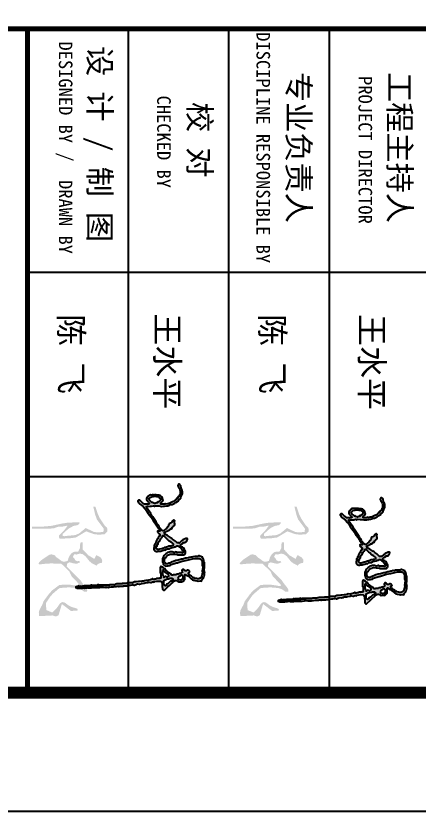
# Model space of a CAD drawing. Extents: x -496980 to 486425, y -292187 to -29437.
# Drawn here: x 203816 to 212311, y -292187 to -275391 of the extents above; entities that cross this region are included whole.
import ezdxf

# ---------------------------------------------------------------- set-up
doc = ezdxf.new("R2010")
doc.units = 0
doc.header["$LTSCALE"] = 1000
doc.header["$MEASUREMENT"] = 0
doc.layers.add('PUB_TEXT', color=7, linetype='Continuous')
doc.layers.add('PUB_TITLE', color=4, linetype='Continuous')
doc.styles.add('TQ', font='')
doc.styles.get('TQ').set_extended_font_data('SimSun')

# ---------------------------------------------------------------- blocks, each defined once
blk = doc.blocks.new('A$C21010AD8')
h = blk.add_hatch(color=247)
h.paths.add_polyline_path([(249, 1768), (240, 1777), (231, 1779), (219, 1777), (198, 1790), (187, 1796), (164, 1805), (142, 1805), (131, 1804), (109, 1802), (79, 1787), (63, 1782), (30, 1777), (16, 1768), (10, 1761), (2, 1747), (0, 1742), (3, 1736), (8, 1735), (19, 1727), (29, 1725), (42, 1729), (45, 1734), (48, 1737), (54, 1738), (77, 1754), (91, 1760), (118, 1765), (141, 1765), (153, 1765), (176, 1765), (177, 1760), (184, 1756), (188, 1759), (203, 1746), (211, 1740), (225, 1726), (228, 1723), (233, 1725), (234, 1729), (240, 1724), (242, 1718), (240, 1710), (246, 1703), (253, 1701), (261, 1704), (265, 1695), (268, 1691), (274, 1683), (293, 1653), (301, 1637), (316, 1604), (328, 1572), (332, 1555), (338, 1521), (332, 1516), (334, 1507), (341, 1503), (341, 1476), (341, 1463), (341, 1436), (332, 1436), (328, 1436), (319, 1436), (306, 1452), (297, 1459), (280, 1470), (271, 1476), (259, 1475), (243, 1469), (232, 1466), (220, 1460), (213, 1452), (209, 1445), (201, 1435), (196, 1431), (193, 1420), (189, 1404), (187, 1377), (187, 1368), (183, 1356), (181, 1336), (185, 1323), (183, 1307), (184, 1293), (185, 1287), (185, 1281), (185, 1278), (183, 1263), (185, 1254), (191, 1241), (199, 1237), (202, 1231), (200, 1223), (213, 1221), (221, 1216), (228, 1204), (243, 1198), (251, 1197), (267, 1198), (280, 1204), (300, 1222), (309, 1231), (328, 1250), (328, 1244), (328, 1241), (328, 1235), (333, 1235), (336, 1235), (341, 1235), (341, 1206), (341, 1191), (341, 1162), (315, 1129), (302, 1113), (274, 1083), (271, 1072), (274, 1064), (283, 1058), (285, 1052), (293, 1051), (298, 1055), (315, 1060), (323, 1066), (334, 1080), (364, 1120), (381, 1139), (417, 1174), (432, 1179), (439, 1184), (450, 1195), (497, 1224), (519, 1241), (560, 1278), (568, 1276), (575, 1279), (578, 1287), (616, 1309), (635, 1321), (670, 1348), (708, 1370), (727, 1383), (761, 1412), (769, 1410), (776, 1414), (779, 1421), (785, 1425), (791, 1426), (798, 1424), (795, 1409), (794, 1402), (795, 1387), (797, 1382), (805, 1380), (810, 1384), (826, 1396), (833, 1403), (846, 1418), (846, 1424), (865, 1424), (865, 1427), (868, 1428), (871, 1427), (874, 1423), (878, 1422), (883, 1424), (885, 1409), (891, 1401), (904, 1393), (917, 1394), (926, 1389), (932, 1378), (954, 1365), (967, 1360), (993, 1354), (991, 1351), (992, 1346), (996, 1345), (997, 1348), (1002, 1350), (1005, 1348), (1016, 1345), (1022, 1341), (1029, 1332), (1035, 1332), (1054, 1332), (1062, 1326), (1068, 1324), (1078, 1323), (1093, 1318), (1104, 1318), (1118, 1326), (1130, 1338), (1136, 1346), (1142, 1363), (1142, 1373), (1140, 1378), (1136, 1387), (1134, 1419), (1131, 1436), (1121, 1467), (1115, 1483), (1114, 1492), (1115, 1509), (1098, 1532), (1093, 1548), (1093, 1576), (1096, 1579), (1094, 1584), (1090, 1585), (1075, 1614), (1070, 1630), (1066, 1662), (1059, 1665), (1058, 1674), (1063, 1680), (1057, 1693), (1054, 1699), (1044, 1710), (1046, 1727), (1050, 1736), (1060, 1750), (1081, 1778), (1096, 1790), (1127, 1808), (1127, 1813), (1127, 1815), (1127, 1820), (1135, 1820), (1140, 1820), (1148, 1820), (1153, 1815), (1155, 1813), (1160, 1808), (1165, 1802), (1164, 1793), (1157, 1790), (1157, 1758), (1157, 1742), (1157, 1710), (1148, 1702), (1147, 1689), (1154, 1680), (1155, 1660), (1153, 1649), (1145, 1631), (1147, 1598), (1150, 1581), (1157, 1549), (1168, 1540), (1173, 1534), (1179, 1521), (1207, 1494), (1225, 1482), (1261, 1467), (1285, 1467), (1297, 1467), (1322, 1467), (1331, 1476), (1339, 1479), (1352, 1479), (1367, 1492), (1374, 1499), (1386, 1515), (1384, 1547), (1382, 1563), (1377, 1595), (1367, 1597), (1362, 1603), (1361, 1613), (1349, 1649), (1343, 1668), (1331, 1704), (1330, 1714), (1329, 1719), (1325, 1729), (1303, 1798), (1295, 1834), (1282, 1905), (1271, 1952), (1266, 1975), (1255, 2021), (1255, 2050), (1255, 2065), (1255, 2094), (1259, 2094), (1262, 2099), (1261, 2103), (1278, 2120), (1288, 2127), (1310, 2137), (1334, 2137), (1346, 2137), (1371, 2137), (1389, 2144), (1399, 2146), (1419, 2146), (1439, 2145), (1449, 2144), (1468, 2140), (1472, 2137), (1479, 2138), (1480, 2143), (1522, 2137), (1543, 2133), (1584, 2122), (1588, 2117), (1588, 2112), (1587, 2106), (1597, 2090), (1601, 2080), (1602, 2061), (1598, 2042), (1597, 2033), (1593, 2015), (1593, 2009), (1590, 2003), (1583, 2000), (1580, 1991), (1584, 1985), (1565, 1968), (1557, 1958), (1544, 1936), (1537, 1932), (1534, 1926), (1535, 1918), (1528, 1914), (1524, 1913), (1517, 1908), (1507, 1906), (1500, 1908), (1492, 1914), (1488, 1922), (1480, 1926), (1471, 1924), (1466, 1919), (1464, 1916), (1459, 1911), (1454, 1895), (1456, 1883), (1465, 1869), (1467, 1857), (1466, 1850), (1462, 1838), (1451, 1831), (1446, 1826), (1441, 1814), (1438, 1809), (1441, 1803), (1447, 1802), (1457, 1793), (1469, 1792), (1480, 1799), (1485, 1803), (1493, 1801), (1495, 1796), (1507, 1779), (1511, 1767), (1511, 1747), (1517, 1743), (1520, 1739), (1523, 1732), (1524, 1721), (1525, 1715), (1526, 1704), (1533, 1694), (1535, 1686), (1532, 1674), (1532, 1661), (1534, 1655), (1538, 1643), (1542, 1632), (1541, 1623), (1535, 1613), (1530, 1613), (1528, 1613), (1523, 1613), (1498, 1574), (1484, 1555), (1453, 1521), (1426, 1500), (1414, 1485), (1398, 1454), (1395, 1444), (1400, 1434), (1410, 1430), (1446, 1430), (1463, 1430), (1499, 1430), (1499, 1432), (1499, 1434), (1499, 1436), (1535, 1436), (1553, 1436), (1590, 1436), (1587, 1431), (1591, 1424), (1596, 1424), (1596, 1399), (1596, 1387), (1596, 1363), (1606, 1348), (1609, 1338), (1611, 1320), (1615, 1316), (1614, 1308), (1608, 1305), (1603, 1302), (1601, 1294), (1605, 1290), (1613, 1282), (1615, 1276), (1617, 1265), (1626, 1235), (1628, 1218), (1627, 1186), (1635, 1160), (1639, 1146), (1642, 1119), (1647, 1080), (1649, 1061), (1654, 1022), (1654, 996), (1657, 983), (1669, 961), (1669, 929), (1669, 913), (1669, 881), (1666, 882), (1664, 881), (1663, 878), (1667, 871), (1673, 868), (1681, 869), (1681, 835), (1681, 818), (1681, 784), (1684, 784), (1685, 784), (1687, 784), (1687, 747), (1687, 729), (1687, 693), (1692, 678), (1695, 671), (1700, 656), (1700, 627), (1700, 612), (1700, 583), (1702, 583), (1704, 579), (1703, 577), (1701, 574), (1703, 571), (1706, 571), (1706, 505), (1706, 472), (1706, 406), (1708, 406), (1710, 402), (1709, 400), (1700, 385), (1701, 371), (1712, 357), (1712, 328), (1712, 313), (1712, 284), (1715, 284), (1716, 280), (1715, 278), (1707, 268), (1709, 256), (1718, 248), (1718, 206), (1718, 185), (1718, 144), (1726, 121), (1728, 108), (1727, 83), (1729, 73), (1728, 66), (1721, 59), (1717, 54), (1718, 46), (1724, 43), (1731, 38), (1733, 30), (1730, 22), (1735, 22), (1737, 22), (1742, 22), (1742, 17), (1742, 15), (1742, 10), (1737, 10), (1735, 10), (1730, 10), (1737, 2), (1745, 0), (1755, 4), (1750, 10), (1753, 19), (1761, 22), (1761, 59), (1761, 77), (1761, 114), (1758, 114), (1757, 114), (1755, 114), (1757, 145), (1756, 161), (1751, 193), (1748, 197), (1750, 203), (1755, 205), (1755, 229), (1755, 242), (1755, 266), (1752, 266), (1751, 266), (1748, 266), (1748, 322), (1748, 350), (1748, 406), (1741, 447), (1740, 469), (1745, 510), (1747, 512), (1745, 515), (1742, 516), (1745, 550), (1744, 567), (1739, 601), (1734, 635), (1733, 652), (1733, 686), (1726, 696), (1724, 705), (1727, 717), (1732, 722), (1731, 732), (1724, 735), (1724, 764), (1724, 779), (1724, 808), (1721, 809), (1720, 812), (1721, 814), (1722, 817), (1721, 820), (1718, 821), (1718, 838), (1718, 846), (1718, 863), (1717, 870), (1716, 874), (1715, 881), (1710, 911), (1708, 925), (1703, 955), (1698, 963), (1698, 970), (1703, 979), (1709, 988), (1708, 999), (1700, 1006), (1696, 1022), (1693, 1030), (1687, 1046), (1690, 1070), (1689, 1083), (1684, 1107), (1678, 1112), (1676, 1118), (1678, 1125), (1673, 1159), (1671, 1176), (1666, 1211), (1667, 1215), (1666, 1219), (1663, 1223), (1657, 1226), (1655, 1236), (1660, 1241), (1664, 1263), (1662, 1275), (1654, 1296), (1653, 1308), (1653, 1315), (1657, 1326), (1651, 1327), (1648, 1332), (1640, 1373), (1638, 1394), (1639, 1436), (1646, 1441), (1650, 1446), (1651, 1454), (1701, 1462), (1726, 1464), (1776, 1467), (1781, 1471), (1783, 1474), (1788, 1479), (1792, 1489), (1791, 1497), (1785, 1506), (1736, 1557), (1712, 1583), (1663, 1634), (1661, 1641), (1651, 1645), (1645, 1640), (1640, 1632), (1633, 1629), (1623, 1631), (1635, 1625), (1640, 1616), (1639, 1604), (1655, 1588), (1662, 1580), (1678, 1564), (1687, 1558), (1690, 1550), (1687, 1540), (1695, 1533), (1702, 1532), (1712, 1534), (1711, 1525), (1714, 1519), (1721, 1515), (1716, 1503), (1711, 1498), (1700, 1491), (1670, 1491), (1656, 1491), (1627, 1491), (1610, 1525), (1604, 1544), (1599, 1582), (1591, 1599), (1589, 1609), (1590, 1628), (1595, 1633), (1597, 1635), (1602, 1640), (1613, 1646), (1623, 1645), (1633, 1637), (1639, 1648), (1640, 1656), (1636, 1668), (1631, 1689), (1632, 1702), (1639, 1723), (1646, 1728), (1649, 1732), (1654, 1741), (1650, 1765), (1650, 1777), (1651, 1802), (1643, 1803), (1638, 1809), (1639, 1817), (1633, 1827), (1626, 1831), (1614, 1832), (1614, 1837), (1614, 1840), (1614, 1844), (1580, 1844), (1563, 1844), (1529, 1844), (1529, 1847), (1528, 1849), (1526, 1850), (1551, 1895), (1566, 1916), (1599, 1954), (1616, 1975), (1623, 1989), (1630, 2015), (1637, 2051), (1639, 2070), (1636, 2106), (1637, 2116), (1639, 2125), (1632, 2131), (1626, 2132), (1617, 2131), (1606, 2142), (1601, 2147), (1590, 2158), (1567, 2166), (1556, 2169), (1532, 2174), (1516, 2174), (1508, 2174), (1492, 2177), (1489, 2180), (1482, 2178), (1480, 2174), (1454, 2171), (1440, 2172), (1413, 2177), (1411, 2178), (1407, 2176), (1407, 2174), (1375, 2174), (1360, 2174), (1328, 2174), (1316, 2165), (1305, 2163), (1291, 2167), (1277, 2160), (1270, 2157), (1255, 2152), (1251, 2145), (1245, 2142), (1236, 2143), (1228, 2127), (1225, 2118), (1221, 2100), (1214, 2088), (1215, 2075), (1224, 2064), (1222, 2032), (1222, 2016), (1227, 1985), (1233, 1971), (1234, 1963), (1233, 1948), (1241, 1919), (1244, 1904), (1252, 1875), (1253, 1860), (1254, 1853), (1258, 1838), (1265, 1820), (1268, 1810), (1270, 1790), (1280, 1751), (1285, 1731), (1294, 1692), (1306, 1650), (1314, 1630), (1334, 1591), (1338, 1584), (1338, 1579), (1337, 1570), (1346, 1554), (1348, 1543), (1346, 1524), (1340, 1518), (1337, 1515), (1331, 1509), (1308, 1503), (1296, 1502), (1273, 1503), (1263, 1508), (1258, 1510), (1249, 1515), (1223, 1532), (1212, 1543), (1194, 1567), (1190, 1588), (1187, 1598), (1182, 1619), (1183, 1656), (1184, 1674), (1191, 1710), (1187, 1714), (1189, 1721), (1194, 1723), (1194, 1766), (1194, 1788), (1194, 1832), (1188, 1833), (1185, 1840), (1188, 1844), (1178, 1848), (1169, 1854), (1150, 1858), (1139, 1857), (1121, 1850), (1120, 1843), (1113, 1837), (1105, 1838), (1080, 1819), (1068, 1806), (1054, 1777), (1045, 1771), (1037, 1769), (1026, 1771), (1017, 1780), (1013, 1785), (1008, 1796), (1005, 1799), (1007, 1804), (1011, 1805), (1007, 1812), (1001, 1815), (993, 1814), (987, 1818), (985, 1826), (990, 1832), (985, 1843), (983, 1848), (980, 1860), (973, 1867), (970, 1871), (962, 1878), (950, 1886), (941, 1888), (926, 1887), (919, 1879), (918, 1873), (920, 1863), (945, 1813), (961, 1790), (996, 1747), (993, 1735), (993, 1729), (993, 1716), (964, 1688), (951, 1671), (929, 1637), (917, 1624), (912, 1616), (904, 1601), (881, 1569), (870, 1551), (853, 1515), (846, 1508), (838, 1506), (828, 1509), (828, 1504), (828, 1502), (828, 1497), (818, 1503), (814, 1508), (810, 1518), (800, 1532), (796, 1539), (792, 1555), (782, 1564), (778, 1572), (779, 1585), (765, 1594), (758, 1603), (755, 1619), (730, 1635), (719, 1645), (700, 1668), (684, 1673), (674, 1674), (657, 1671), (643, 1668), (635, 1669), (621, 1674), (614, 1667), (611, 1664), (603, 1659), (615, 1641), (625, 1633), (645, 1625), (657, 1609), (662, 1600), (670, 1582), (681, 1574), (687, 1571), (700, 1567), (709, 1565), (714, 1563), (721, 1558), (751, 1534), (764, 1520), (789, 1491), (792, 1480), (791, 1473), (785, 1463), (775, 1448), (766, 1441), (749, 1433), (732, 1418), (722, 1412), (700, 1406), (679, 1384), (666, 1374), (639, 1360), (606, 1336), (589, 1325), (554, 1305), (540, 1294), (533, 1289), (517, 1281), (514, 1273), (507, 1270), (499, 1272), (459, 1239), (438, 1224), (395, 1195), (388, 1194), (384, 1194), (377, 1192), (379, 1199), (378, 1205), (374, 1211), (371, 1214), (372, 1221), (377, 1223), (376, 1261), (373, 1280), (365, 1317), (369, 1321), (370, 1323), (374, 1326), (375, 1333), (371, 1339), (365, 1342), (366, 1386), (368, 1408), (377, 1451), (373, 1484), (372, 1501), (368, 1534), (365, 1556), (363, 1567), (359, 1588), (354, 1591), (352, 1592), (347, 1595), (347, 1609), (346, 1617), (344, 1631), (321, 1673), (309, 1693), (286, 1735), (281, 1739), (277, 1740), (270, 1741), (261, 1751), (257, 1757)])
h.paths.add_polyline_path([(263, 1435), (266, 1434), (274, 1430), (283, 1424), (287, 1419), (292, 1409), (299, 1403), (301, 1396), (298, 1387), (303, 1382), (309, 1380), (316, 1381), (314, 1374), (315, 1369), (319, 1363), (327, 1344), (326, 1329), (316, 1311), (309, 1306), (307, 1298), (310, 1290), (298, 1275), (292, 1268), (280, 1253), (267, 1247), (263, 1239), (254, 1237), (246, 1241), (227, 1259), (219, 1271), (210, 1296), (208, 1316), (207, 1345), (212, 1367), (218, 1403), (230, 1417), (238, 1433), (255, 1439)], flags=16)
h.paths.add_polyline_path([(877, 1497), (883, 1497), (882, 1499), (883, 1503), (886, 1503), (918, 1535), (934, 1551), (965, 1582), (982, 1613), (992, 1628), (1014, 1655), (1020, 1655), (1023, 1655), (1029, 1655), (1038, 1624), (1041, 1608), (1044, 1576), (1053, 1560), (1057, 1551), (1063, 1534), (1065, 1518), (1067, 1510), (1075, 1497), (1082, 1468), (1086, 1453), (1093, 1424), (1102, 1402), (1101, 1386), (1090, 1366), (1084, 1357), (1076, 1354), (1066, 1357), (1061, 1362), (1059, 1364), (1054, 1369), (1041, 1369), (1041, 1375), (1037, 1373), (1032, 1374), (1029, 1378), (1020, 1387), (1011, 1389), (999, 1387), (972, 1409), (957, 1418), (926, 1433), (907, 1448), (897, 1454), (877, 1467)], flags=16)
h.paths.add_polyline_path([(1456, 1485), (1461, 1490), (1466, 1492), (1474, 1491), (1493, 1520), (1503, 1535), (1523, 1564), (1536, 1571), (1544, 1574), (1559, 1576), (1570, 1557), (1571, 1542), (1563, 1521), (1558, 1517), (1560, 1509), (1566, 1506), (1572, 1501), (1575, 1493), (1572, 1485), (1567, 1487), (1563, 1486), (1559, 1482), (1547, 1475), (1541, 1472), (1529, 1467), (1502, 1467), (1489, 1467), (1462, 1467), (1457, 1472), (1455, 1477)], flags=16)
h.paths.add_polyline_path([(1540, 1786), (1541, 1799), (1546, 1804), (1549, 1806), (1553, 1811), (1572, 1816), (1584, 1815), (1602, 1808), (1610, 1794), (1613, 1786), (1617, 1771), (1615, 1757), (1614, 1749), (1614, 1735), (1605, 1731), (1601, 1729), (1593, 1723), (1591, 1728), (1586, 1730), (1581, 1729), (1568, 1737), (1562, 1744), (1556, 1759), (1559, 1762), (1557, 1767), (1553, 1768), (1544, 1777)], flags=16)
at = {"color": 247}
for points in [[(185, 1278), (183, 1263), (185, 1254), (191, 1241), (199, 1237), (202, 1231), (200, 1223), (213, 1221), (221, 1216), (228, 1204), (243, 1198), (251, 1197), (267, 1198), (280, 1204), (300, 1222), (309, 1231), (328, 1250), (328, 1244), (328, 1241), (328, 1235), (333, 1235), (336, 1235), (341, 1235), (341, 1206), (341, 1191), (341, 1162), (315, 1129), (302, 1113), (274, 1083), (271, 1072), (274, 1064), (283, 1058), (285, 1052), (293, 1051), (298, 1055), (315, 1060), (323, 1066), (334, 1080), (364, 1120), (381, 1139), (417, 1174), (432, 1179), (439, 1184), (450, 1195), (497, 1224), (519, 1241), (560, 1278), (568, 1276), (575, 1279), (578, 1287), (616, 1309), (635, 1321), (670, 1348), (708, 1370), (727, 1383), (761, 1412), (769, 1410), (776, 1414), (779, 1421), (785, 1425), (791, 1426), (798, 1424), (795, 1409), (794, 1402), (795, 1387), (797, 1382), (805, 1380), (810, 1384), (826, 1396), (833, 1403), (846, 1418), (846, 1424), (846, 1418), (846, 1424), (865, 1424), (846, 1424), (865, 1424), (865, 1427), (868, 1428), (871, 1427), (874, 1423), (878, 1422), (883, 1424), (885, 1409), (891, 1401), (904, 1393), (917, 1394), (926, 1389), (932, 1378), (954, 1365), (967, 1360), (993, 1354), (991, 1351), (992, 1346), (996, 1345), (997, 1348), (1002, 1350), (1005, 1348), (1016, 1345), (1022, 1341), (1029, 1332), (1035, 1332), (1054, 1332), (1062, 1326), (1068, 1324), (1078, 1323), (1093, 1318), (1104, 1318), (1118, 1326), (1130, 1338), (1136, 1346), (1142, 1363), (1142, 1373), (1140, 1378), (1136, 1387), (1134, 1419), (1131, 1436), (1121, 1467), (1115, 1483), (1114, 1492), (1115, 1509), (1098, 1532), (1093, 1548), (1093, 1576), (1096, 1579), (1094, 1584), (1090, 1585), (1075, 1614), (1070, 1630), (1066, 1662), (1059, 1665), (1058, 1674), (1063, 1680), (1057, 1693), (1054, 1699), (1044, 1710), (1046, 1727), (1050, 1736), (1060, 1750), (1081, 1778), (1096, 1790), (1127, 1808), (1127, 1813), (1127, 1815), (1127, 1820), (1135, 1820), (1140, 1820), (1148, 1820), (1153, 1815), (1155, 1813), (1160, 1808), (1165, 1802), (1164, 1793), (1157, 1790), (1157, 1758), (1157, 1742), (1157, 1710), (1148, 1702), (1147, 1689), (1154, 1680), (1155, 1660), (1153, 1649), (1145, 1631), (1147, 1598), (1150, 1581), (1157, 1549), (1168, 1540), (1173, 1534), (1179, 1521), (1207, 1494), (1225, 1482), (1261, 1467), (1285, 1467), (1297, 1467), (1322, 1467), (1331, 1476), (1339, 1479), (1352, 1479), (1367, 1492), (1374, 1499), (1386, 1515), (1384, 1547), (1382, 1563), (1377, 1595), (1367, 1597), (1362, 1603), (1361, 1613), (1349, 1649), (1343, 1668), (1331, 1704), (1330, 1714), (1329, 1719), (1325, 1729), (1303, 1798), (1295, 1834), (1282, 1905), (1271, 1952), (1266, 1975), (1255, 2021), (1255, 2050), (1255, 2065), (1255, 2094), (1259, 2094), (1262, 2099), (1261, 2103), (1278, 2120), (1288, 2127), (1310, 2137), (1334, 2137), (1346, 2137), (1371, 2137), (1389, 2144), (1399, 2146), (1419, 2146), (1439, 2145), (1449, 2144), (1468, 2140), (1472, 2137), (1479, 2138), (1480, 2143), (1522, 2137), (1543, 2133), (1584, 2122), (1588, 2117), (1588, 2112), (1587, 2106), (1597, 2090), (1601, 2080), (1602, 2061), (1598, 2042), (1597, 2033), (1593, 2015), (1593, 2010), (1592, 2007), (1590, 2003), (1583, 2000), (1580, 1991), (1584, 1985), (1565, 1968), (1557, 1958), (1544, 1936), (1537, 1932), (1534, 1926), (1535, 1918), (1528, 1914), (1524, 1913), (1517, 1908), (1507, 1906), (1500, 1908), (1492, 1914), (1488, 1922), (1480, 1926), (1471, 1924), (1466, 1919), (1464, 1916), (1459, 1911), (1454, 1895), (1456, 1883), (1465, 1869), (1467, 1857), (1466, 1850), (1462, 1838), (1451, 1831), (1446, 1826), (1441, 1814), (1438, 1809), (1441, 1803), (1447, 1802), (1457, 1793), (1469, 1792), (1480, 1799), (1485, 1803), (1493, 1801), (1495, 1796), (1507, 1779), (1511, 1767), (1511, 1747), (1517, 1743), (1520, 1739), (1523, 1732), (1524, 1721), (1525, 1715), (1526, 1704), (1533, 1694), (1535, 1686), (1532, 1674), (1532, 1661), (1534, 1655), (1538, 1643), (1542, 1632), (1541, 1623), (1535, 1613), (1530, 1613), (1528, 1613), (1523, 1613), (1498, 1574), (1484, 1555), (1453, 1521), (1426, 1500), (1414, 1485), (1398, 1454), (1395, 1444), (1400, 1434), (1410, 1430), (1446, 1430), (1463, 1430), (1499, 1430), (1499, 1432), (1499, 1434), (1499, 1436), (1535, 1436), (1553, 1436), (1590, 1436), (1587, 1431), (1591, 1424), (1596, 1424), (1596, 1399), (1596, 1387), (1596, 1363), (1606, 1348), (1609, 1338), (1611, 1320), (1615, 1316), (1614, 1308), (1608, 1305), (1603, 1302), (1601, 1294), (1605, 1290), (1613, 1282), (1615, 1276), (1617, 1265), (1626, 1235), (1628, 1218), (1627, 1186), (1635, 1160), (1639, 1146), (1642, 1119), (1647, 1080), (1649, 1061), (1654, 1022), (1654, 996), (1657, 983), (1669, 961), (1669, 929), (1669, 913), (1669, 881), (1666, 882), (1664, 881), (1663, 878), (1667, 871), (1673, 868), (1681, 869), (1681, 835), (1681, 818), (1681, 784), (1684, 784), (1685, 784), (1687, 784), (1687, 747), (1687, 729), (1687, 693), (1692, 678), (1695, 671), (1700, 656), (1700, 627), (1700, 612), (1700, 583), (1702, 583), (1704, 579), (1703, 577), (1701, 574), (1703, 571), (1706, 571), (1706, 505), (1706, 472), (1706, 406), (1708, 406), (1710, 402), (1709, 400), (1700, 385), (1701, 371), (1712, 357), (1712, 328), (1712, 313), (1712, 284), (1715, 284), (1716, 280), (1715, 278), (1707, 268), (1709, 256), (1718, 248), (1718, 206), (1718, 185), (1718, 144), (1726, 121), (1728, 108), (1727, 83), (1729, 73), (1728, 66), (1721, 59), (1717, 54), (1718, 46), (1724, 43), (1731, 38), (1733, 30), (1730, 22), (1735, 22), (1737, 22), (1742, 22), (1742, 17), (1742, 15), (1742, 10), (1737, 10), (1735, 10), (1706, 571), (1737, 2), (1745, 0), (1755, 4), (1750, 10), (1753, 19), (1761, 22), (1761, 59), (1761, 77), (1761, 114), (1758, 114), (1757, 114), (1755, 114), (1757, 145), (1756, 161), (1751, 193), (1748, 197), (1750, 203), (1755, 205), (1755, 229), (1755, 242), (1755, 266), (1752, 266), (1751, 266), (1748, 266), (1748, 322), (1748, 350), (1748, 406), (1741, 447), (1740, 469), (1745, 510), (1747, 512), (1745, 515), (1742, 516), (1745, 550), (1744, 567), (1739, 601), (1734, 635), (1733, 652), (1733, 686), (1726, 696), (1724, 705), (1727, 717), (1732, 722), (1731, 732), (1724, 735), (1724, 764), (1724, 779), (1724, 808), (1721, 809), (1720, 812), (1721, 814), (1722, 817), (1721, 820), (1718, 821), (1718, 838), (1718, 846), (1718, 863), (1717, 870), (1716, 874), (1715, 881), (1710, 911), (1708, 925), (1703, 955), (1698, 963), (1698, 970), (1703, 979), (1709, 988), (1708, 999), (1700, 1006), (1696, 1022), (1693, 1030), (1687, 1046), (1690, 1070), (1689, 1083), (1684, 1107), (1678, 1112), (1676, 1118), (1678, 1125), (1673, 1159), (1671, 1176), (1666, 1211), (1667, 1215), (1666, 1219), (1663, 1223), (1657, 1226), (1655, 1236), (1660, 1241), (1664, 1263), (1662, 1275), (1654, 1296), (1653, 1308), (1653, 1315), (1657, 1326), (1653, 1327), (1650, 1329), (1648, 1332), (1640, 1373), (1638, 1394), (1639, 1436), (1646, 1441), (1650, 1446), (1651, 1454), (1701, 1462), (1726, 1464), (1776, 1467), (1781, 1471), (1783, 1474), (1788, 1479), (1792, 1489), (1791, 1497), (1785, 1506), (1736, 1557), (1712, 1583), (1663, 1634), (1661, 1641), (1651, 1645), (1645, 1640), (1640, 1632), (1633, 1629), (1623, 1631), (1635, 1625), (1640, 1616), (1639, 1604), (1655, 1588), (1662, 1580), (1678, 1564), (1687, 1558), (1690, 1550), (1687, 1540), (1695, 1533), (1702, 1532), (1712, 1534), (1711, 1525), (1714, 1519), (1721, 1515), (1716, 1503), (1711, 1498), (1700, 1491), (1670, 1491), (1656, 1491), (1627, 1491), (1610, 1525), (1604, 1544), (1599, 1582), (1591, 1599), (1589, 1609), (1590, 1628), (1595, 1633), (1597, 1635), (1602, 1640), (1613, 1646), (1623, 1645), (1633, 1637), (1639, 1648), (1640, 1656), (1636, 1668), (1631, 1689), (1632, 1702), (1639, 1723), (1646, 1728), (1649, 1732), (1654, 1741), (1650, 1765), (1650, 1777), (1651, 1802), (1643, 1803), (1638, 1809), (1639, 1817), (1633, 1827), (1626, 1831), (1614, 1832), (1614, 1837), (1614, 1840), (1614, 1844), (1580, 1844), (1563, 1844), (1529, 1844), (1529, 1847), (1528, 1849), (1526, 1850), (1551, 1895), (1566, 1916), (1599, 1954), (1616, 1975), (1623, 1989), (1630, 2015), (1637, 2051), (1639, 2070), (1636, 2106), (1637, 2114), (1637, 2117), (1639, 2125), (1632, 2131), (1626, 2132), (1617, 2131), (1606, 2142), (1601, 2147), (1590, 2158), (1567, 2166), (1556, 2169), (1532, 2174), (1516, 2174), (1508, 2174), (1492, 2177), (1489, 2180), (1482, 2178), (1480, 2174), (1454, 2171), (1440, 2172), (1413, 2177), (1411, 2178), (1407, 2176), (1407, 2174), (1375, 2174), (1360, 2174), (1328, 2174), (1316, 2165), (1305, 2163), (1291, 2167), (1277, 2160), (1270, 2157), (1255, 2152), (1251, 2145), (1245, 2142), (1236, 2143), (1228, 2127), (1225, 2118), (1221, 2100), (1214, 2088), (1215, 2075), (1224, 2064), (1222, 2032), (1222, 2016), (1227, 1985), (1233, 1971), (1234, 1963), (1233, 1948), (1241, 1919), (1244, 1904), (1252, 1875), (1253, 1860), (1254, 1853), (1258, 1838), (1265, 1820), (1268, 1810), (1270, 1790), (1280, 1751), (1285, 1731), (1294, 1692), (1306, 1650), (1314, 1630), (1334, 1591), (1338, 1584), (1338, 1579), (1337, 1570), (1346, 1554), (1348, 1543), (1346, 1524), (1340, 1518), (1337, 1515), (1331, 1509), (1308, 1503), (1296, 1502), (1273, 1503), (1263, 1508), (1258, 1510), (1249, 1515), (1223, 1532), (1212, 1543), (1194, 1567), (1190, 1588), (1187, 1598), (1182, 1619), (1183, 1656), (1184, 1674), (1191, 1710), (1187, 1714), (1189, 1721), (1194, 1723), (1194, 1766), (1194, 1788), (1194, 1832), (1188, 1833), (1185, 1840), (1188, 1844), (1180, 1848), (1177, 1849), (1169, 1854), (1150, 1858), (1139, 1857), (1121, 1850), (1120, 1843), (1113, 1837), (1105, 1838), (1080, 1819), (1068, 1806), (1054, 1777), (1045, 1771), (1037, 1769), (1026, 1771), (1017, 1780), (1013, 1785), (1008, 1796), (1005, 1799), (1007, 1804), (1011, 1805), (1007, 1812), (1001, 1815), (993, 1814), (987, 1818), (985, 1826), (990, 1832), (985, 1843), (983, 1848), (980, 1860), (973, 1867), (970, 1871), (962, 1878), (950, 1886), (941, 1888), (926, 1887), (919, 1879), (918, 1873), (920, 1863), (945, 1813), (961, 1790), (996, 1747), (993, 1735), (993, 1729), (993, 1716), (964, 1688), (951, 1671), (929, 1637), (917, 1624), (912, 1616), (904, 1601), (881, 1569), (870, 1551), (853, 1515), (846, 1508), (838, 1506), (828, 1509), (828, 1504), (828, 1502), (828, 1497), (818, 1503), (814, 1508), (810, 1518), (800, 1532), (796, 1539), (792, 1555), (782, 1564), (778, 1572), (779, 1585), (765, 1594), (758, 1603), (755, 1619), (730, 1635), (719, 1645), (700, 1668), (684, 1673), (674, 1674), (657, 1671), (643, 1668), (635, 1669), (621, 1674), (614, 1667), (611, 1664), (603, 1659), (615, 1641), (625, 1633), (645, 1625), (657, 1609), (662, 1600), (670, 1582), (681, 1574), (687, 1571), (700, 1567), (709, 1565), (714, 1563), (721, 1558), (751, 1534), (764, 1520), (789, 1491), (792, 1480), (791, 1473), (785, 1463), (775, 1448), (766, 1441), (749, 1433), (732, 1418), (722, 1412), (700, 1406), (679, 1384), (666, 1374), (639, 1360), (606, 1336), (589, 1325), (554, 1305), (540, 1294), (533, 1289), (517, 1281), (514, 1273), (507, 1270), (499, 1272), (459, 1239), (438, 1224), (395, 1195), (388, 1194), (384, 1194), (377, 1192), (379, 1199), (378, 1205), (374, 1211), (371, 1214), (372, 1221), (377, 1223), (376, 1261), (373, 1280), (365, 1317), (369, 1321), (370, 1323), (374, 1326), (375, 1333), (371, 1339), (365, 1342), (366, 1386), (368, 1408), (377, 1451), (373, 1484), (372, 1501), (368, 1534), (365, 1556), (363, 1567), (359, 1588), (354, 1591), (352, 1592), (347, 1595), (347, 1609), (346, 1617), (344, 1631), (321, 1673), (309, 1693), (286, 1735), (281, 1739), (277, 1740), (270, 1741), (261, 1751), (257, 1757), (249, 1768), (240, 1777), (231, 1779), (219, 1777), (198, 1790), (187, 1796), (164, 1805), (142, 1805), (131, 1804), (109, 1802), (79, 1787), (63, 1782), (30, 1777), (16, 1768), (10, 1761), (2, 1747), (0, 1742), (3, 1736), (8, 1735), (19, 1727), (29, 1725), (42, 1729), (45, 1734), (48, 1737), (54, 1738), (77, 1754), (91, 1760), (118, 1765), (141, 1765), (153, 1765), (176, 1765), (177, 1760), (184, 1756), (188, 1759), (203, 1746), (211, 1740), (225, 1726), (228, 1723), (233, 1725), (234, 1729), (240, 1724), (242, 1718), (240, 1710), (246, 1703), (253, 1701), (261, 1704), (265, 1695), (268, 1691), (274, 1683), (293, 1653), (301, 1637), (316, 1604), (328, 1572), (332, 1555), (338, 1521), (332, 1516), (334, 1507), (341, 1503), (341, 1476), (341, 1463), (341, 1436), (332, 1436), (328, 1436), (319, 1436), (306, 1452), (297, 1459), (280, 1470), (271, 1476), (259, 1475), (243, 1469), (232, 1466), (220, 1460), (213, 1452), (209, 1445), (201, 1435), (196, 1431), (193, 1420), (189, 1404), (187, 1377), (187, 1368), (183, 1356), (181, 1336), (185, 1323), (183, 1307), (184, 1293), (185, 1287), (185, 1281)], [(1593, 1723), (1601, 1729), (1605, 1731), (1614, 1735), (1614, 1749), (1615, 1757), (1617, 1771), (1613, 1786), (1610, 1794), (1602, 1808), (1584, 1815), (1572, 1816), (1553, 1811), (1549, 1806), (1546, 1804), (1541, 1799), (1540, 1786), (1544, 1777), (1553, 1768), (1557, 1767), (1559, 1762), (1556, 1759), (1562, 1744), (1568, 1737), (1581, 1729), (1586, 1730), (1591, 1728)], [(883, 1497), (877, 1497), (883, 1497), (877, 1497), (877, 1467), (877, 1497), (877, 1497), (877, 1497), (877, 1497), (877, 1467), (897, 1454), (907, 1448), (926, 1433), (957, 1418), (972, 1409), (999, 1387), (1011, 1389), (1020, 1387), (1029, 1378), (1032, 1374), (1037, 1373), (1041, 1375), (1041, 1369), (1054, 1369), (1059, 1364), (1061, 1362), (1066, 1357), (1076, 1354), (1084, 1357), (1090, 1366), (1101, 1386), (1102, 1402), (1093, 1424), (1086, 1453), (1082, 1468), (1075, 1497), (1067, 1510), (1065, 1518), (1063, 1534), (1057, 1551), (1053, 1560), (1044, 1576), (1041, 1608), (1038, 1624), (1029, 1655), (1023, 1655), (1020, 1655), (1014, 1655), (992, 1628), (982, 1613), (965, 1582), (934, 1551), (918, 1535), (886, 1503), (883, 1503), (882, 1499), (883, 1497), (877, 1497), (883, 1497), (877, 1497), (877, 1467), (877, 1497), (877, 1467), (897, 1454), (907, 1448), (926, 1433), (957, 1418), (972, 1409), (999, 1387), (1011, 1389), (1020, 1387), (1029, 1378), (1032, 1374), (1037, 1373), (1041, 1375), (1041, 1369), (1041, 1375), (1041, 1369), (1054, 1369), (1041, 1369), (1054, 1369), (1059, 1364), (1061, 1362), (1066, 1357), (1076, 1354), (1084, 1357), (1090, 1366), (1101, 1386), (1102, 1402), (1093, 1424), (1086, 1453), (1082, 1468), (1075, 1497), (1067, 1510), (1065, 1518), (1063, 1534), (1057, 1551), (1053, 1560), (1044, 1576), (1041, 1608), (1038, 1624), (1029, 1655), (1023, 1655), (1020, 1655), (1014, 1655), (992, 1628), (982, 1613), (965, 1582), (934, 1551), (918, 1535), (886, 1503), (883, 1503), (882, 1499)], [(1462, 1467), (1489, 1467), (1502, 1467), (1529, 1467), (1541, 1472), (1547, 1475), (1559, 1482), (1563, 1486), (1567, 1487), (1572, 1485), (1575, 1493), (1572, 1501), (1566, 1506), (1560, 1509), (1558, 1517), (1563, 1521), (1571, 1542), (1570, 1557), (1559, 1576), (1544, 1574), (1536, 1571), (1523, 1564), (1503, 1535), (1493, 1520), (1474, 1491), (1466, 1492), (1461, 1490), (1456, 1485), (1455, 1477), (1457, 1472)], [(1041, 1369), (1054, 1369), (1041, 1369), (1041, 1375)], [(1029, 1332), (1035, 1332)], [(1035, 1332), (1054, 1332)]]:
    blk.add_lwpolyline(points, close=True, dxfattribs=at)
blk.add_lwpolyline([(255, 1439), (263, 1435), (266, 1434), (274, 1430), (283, 1424), (287, 1419), (292, 1409), (299, 1403), (301, 1396), (298, 1387), (303, 1382), (309, 1380), (316, 1381), (314, 1374), (315, 1369), (319, 1363), (327, 1344), (326, 1329), (316, 1311), (309, 1306), (307, 1298), (310, 1290), (298, 1275), (292, 1268), (280, 1253), (267, 1247), (263, 1239), (254, 1237), (246, 1241), (227, 1259), (219, 1271), (210, 1296), (208, 1316), (207, 1345), (212, 1367), (218, 1403), (230, 1417), (238, 1433), (255, 1440)], dxfattribs=at)

msp = doc.modelspace()

# ---------------------------------------------------------------- hatches: boundary and pattern name
h = msp.add_hatch(color=7)
h.dxf.hatch_style = 1
h.paths.add_polyline_path([(204778.3, -286964.2), (204942.6, -287121), (204992.8, -287228), (205159.4, -287403.1), (205163.3, -287435), (205108.5, -287429.8), (205088.3, -287424.9), (204956, -287405.8), (204880, -287402.9), (204735.1, -287410.4), (204580.9, -287526.3), (204513.7, -287600.6), (204401.5, -287752.1), (204385.8, -287795.4), (204367.5, -287839.9), (204348.2, -287869.4), (204309.5, -287948.3), (204300.3, -287997.3), (204306.4, -288068.8), (204404.1, -288064.4), (204464.5, -288061.4), (204590.5, -288054.5), (204647.5, -288074.2), (204678.2, -288071.1), (204717.6, -288047.9), (204787.6, -287813.8), (204979.1, -287960.3), (205116.1, -287949.8), (205122, -287936.9), (205115.6, -287917.5), (205092.6, -287905), (204989.3, -287873.5), (204934.4, -287846), (204849.1, -287783.7), (204805.2, -287772.6), (204777.7, -287778.8), (204741.6, -287808.1), (204694.5, -287877.2), (204665.5, -287912.8), (204587, -287993.1), (204462.4, -287942.7), (204454.5, -287876.4), (204453.6, -287788.1), (204543, -287655.2), (204595.4, -287596.2), (204718.6, -287490.4), (204726.8, -287485.7), (204733.1, -287480.3), (204746.8, -287474.5), (204902.1, -287463.8), (204968.8, -287463.8), (205107.7, -287475), (205177.4, -287497.6), (205210.1, -287517.2), (205261.6, -287554.7), (205290, -287554.7), (205308.2, -287554.7), (205320.8, -287554.7), (205321.8, -287519.2), (205313.2, -287490.3), (205280.9, -287444.6), (205242.3, -287399.5), (205218, -287367.7), (205187.5, -287320.5), (205081.8, -287214.8), (205027.2, -287160.2), (204917.5, -287050.5), (204889, -287017.3), (204901.3, -286955.5), (204947.8, -286932), (205041.1, -286956.1), (205101.9, -286960.7), (205172.6, -286932), (205160.8, -286918.1), (205159.4, -286912.2), (205154.8, -286904.7), (205115.2, -286909.4), (205072.1, -286891.4), (205051.6, -286851.3), (205019.2, -286817.7), (205047.8, -286763.2), (205095.2, -286767.9), (205166.5, -286748.6), (205223.6, -286759), (205285.8, -286803.8), (205369.6, -286908.7), (205421.6, -286951.5), (205519.7, -287002.7), (205544.2, -286971.8), (205587.3, -286950.3), (205628.7, -286949.2), (205640.1, -286906.8), (205633.7, -286871.4), (205600.8, -286825.7), (205554.2, -286802.1), (205527.7, -286785.5), (205512.4, -286783.9), (205474.3, -286860.3), (205344.1, -286783.6), (205283.5, -286719.6), (205263.6, -286699.7), (205254.5, -286690.6), (205229.1, -286665.2), (205229.1, -286588.4), (205229.1, -286555.1), (205229.1, -286512.9), (205217.3, -286512.9), (205199.1, -286512.9), (205184.2, -286511), (205169.9, -286567.3), (205171.3, -286630.5), (205130.1, -286710.8), (205066, -286707.9), (205030.6, -286714.4), (204983.3, -286748.4), (204946.8, -286798.3), (204932.6, -286826.6), (204909.4, -286902.7), (204836.2, -286921.1), (204786, -286910), (204739.1, -286871.8), (204692.4, -286840.5), (204668.3, -286819.9), (204634.2, -286782.7), (204569.4, -286763.9), (204526, -286770.6), (204464.2, -286811.9), (204379.1, -286867.7), (204340.8, -286900.1), (204291.5, -286953.3), (204304.6, -286973), (204305.1, -286976.7), (204475.3, -286958.9), (204575.1, -286955.8)])
h.paths.add_polyline_path([(204904.7, -286242.2), (204948.7, -286207.7), (205036.7, -286162.9), (205089.2, -286152.9), (205127.5, -286144.4), (205158.4, -286112.6), (205162.9, -286100.1), (205161.2, -286093), (205154.4, -286086.9), (204919.7, -286093.9), (204797.7, -286112.2), (204558.1, -286163.6), (204387, -286177.6), (204302.2, -286177.6), (204153.1, -286177.6), (204155.2, -286185.3), (204154.9, -286202.9), (204154.5, -286217.4), (204153, -286223.5), (204326.4, -286223.5), (204423.4, -286223.5), (204610.8, -286216.1), (204676.2, -286192.2), (204722.3, -286178.4), (204802.7, -286178.2), (204911, -286154.3), (204851.5, -286235.6), (204831, -286261), (204787.8, -286304.3), (204766.5, -286325.5), (204729.2, -286362.8), (204724.1, -286394.2), (204729.7, -286413.9), (204748.2, -286435), (204968.3, -286422.9), (205083.1, -286407.8), (205300.7, -286278.3), (205461.7, -286335.8), (205539.3, -286345.6), (205684.4, -286343.9), (205707.4, -286321), (205722.5, -286305.8), (205746.9, -286281.5), (205750.5, -286229.9), (205737.4, -286197.1), (205690.9, -286154.7), (205588.2, -285999.7), (205546, -285912.1), (205494.8, -285753.4), (205474.8, -285753.4), (205456.6, -285753.4), (205448.9, -285753.4), (205489.7, -285920.6), (205525, -286025.4), (205646.5, -286187.2), (205670, -286221.8), (205670, -286239.9), (205663, -286293), (205526.3, -286298.8), (205467, -286291.2), (205290.7, -286208.2), (205152.2, -286321.8), (205072.4, -286356.9), (204884.5, -286374.5), (204840.9, -286380.9), (204806.4, -286377.4), (204807.1, -286330.1)])
h = msp.add_hatch(color=7)
h.dxf.hatch_style = 1
h.paths.add_polyline_path([(209028.2, -286964.2), (209192.6, -287121), (209242.7, -287228), (209409.3, -287403.1), (209413.3, -287435), (209358.5, -287429.8), (209338.3, -287424.9), (209206, -287405.8), (209129.9, -287402.9), (208985.1, -287410.4), (208830.8, -287526.3), (208763.7, -287600.6), (208651.5, -287752.1), (208635.8, -287795.4), (208617.4, -287839.9), (208598.2, -287869.4), (208559.5, -287948.3), (208550.3, -287997.3), (208556.4, -288068.8), (208654, -288064.4), (208714.5, -288061.4), (208840.4, -288054.5), (208897.5, -288074.2), (208928.2, -288071.1), (208967.6, -288047.9), (209037.6, -287813.8), (209229.1, -287960.3), (209366.1, -287949.8), (209372, -287936.9), (209365.5, -287917.5), (209342.6, -287905), (209239.3, -287873.5), (209184.4, -287846), (209099.1, -287783.7), (209055.2, -287772.6), (209027.6, -287778.8), (208991.6, -287808.1), (208944.5, -287877.2), (208915.5, -287912.8), (208837, -287993.1), (208712.3, -287942.7), (208704.5, -287876.4), (208703.5, -287788.1), (208792.9, -287655.2), (208845.4, -287596.2), (208968.5, -287490.4), (208976.8, -287485.7), (208983, -287480.3), (208996.8, -287474.5), (209152.1, -287463.8), (209218.8, -287463.8), (209357.7, -287475), (209427.4, -287497.6), (209460, -287517.2), (209511.6, -287554.7), (209540, -287554.7), (209558.1, -287554.7), (209570.7, -287554.7), (209571.8, -287519.2), (209563.1, -287490.3), (209530.9, -287444.6), (209492.3, -287399.5), (209468, -287367.7), (209437.5, -287320.5), (209331.7, -287214.8), (209277.2, -287160.2), (209167.4, -287050.5), (209138.9, -287017.3), (209151.3, -286955.5), (209197.8, -286932), (209291.1, -286956.1), (209351.9, -286960.7), (209422.6, -286932), (209410.8, -286918.1), (209409.3, -286912.2), (209404.7, -286904.7), (209365.2, -286909.4), (209322.1, -286891.4), (209301.6, -286851.3), (209269.1, -286817.7), (209297.8, -286763.2), (209345.1, -286767.9), (209416.4, -286748.6), (209473.6, -286759), (209535.8, -286803.8), (209619.6, -286908.7), (209671.6, -286951.5), (209769.7, -287002.7), (209794.1, -286971.8), (209837.2, -286950.3), (209878.6, -286949.2), (209890.1, -286906.8), (209883.7, -286871.4), (209850.8, -286825.7), (209804.2, -286802.1), (209777.7, -286785.5), (209762.3, -286783.9), (209724.3, -286860.3), (209594.1, -286783.6), (209533.5, -286719.6), (209513.5, -286699.7), (209504.5, -286690.6), (209479.1, -286665.2), (209479.1, -286588.4), (209479.1, -286555.1), (209479.1, -286512.9), (209467.2, -286512.9), (209449.1, -286512.9), (209434.2, -286511), (209419.9, -286567.3), (209421.3, -286630.5), (209380.1, -286710.8), (209315.9, -286707.9), (209280.6, -286714.4), (209233.2, -286748.4), (209196.8, -286798.3), (209182.6, -286826.6), (209159.4, -286902.7), (209086.1, -286921.1), (209036, -286910), (208989, -286871.8), (208942.3, -286840.5), (208918.3, -286819.9), (208884.2, -286782.7), (208819.4, -286763.9), (208776, -286770.6), (208714.2, -286811.9), (208629, -286867.7), (208590.8, -286900.1), (208541.5, -286953.3), (208554.6, -286973), (208555.1, -286976.7), (208725.3, -286958.9), (208825.1, -286955.8)])
h.paths.add_polyline_path([(209154.7, -286242.2), (209198.6, -286207.7), (209286.7, -286162.9), (209339.2, -286152.9), (209377.5, -286144.4), (209408.4, -286112.6), (209412.9, -286100.1), (209411.2, -286093), (209404.4, -286086.9), (209169.7, -286093.9), (209047.7, -286112.2), (208808.1, -286163.6), (208637, -286177.6), (208552.1, -286177.6), (208403.1, -286177.6), (208405.1, -286185.3), (208404.9, -286202.9), (208404.4, -286217.4), (208402.9, -286223.5), (208576.4, -286223.5), (208673.3, -286223.5), (208860.8, -286216.1), (208926.2, -286192.2), (208972.3, -286178.4), (209052.7, -286178.2), (209160.9, -286154.3), (209101.5, -286235.6), (209081, -286261), (209037.7, -286304.3), (209016.5, -286325.5), (208979.2, -286362.8), (208974.1, -286394.2), (208979.7, -286413.9), (208998.2, -286435), (209218.3, -286422.9), (209333.1, -286407.8), (209550.7, -286278.3), (209711.7, -286335.8), (209789.3, -286345.6), (209934.4, -286343.9), (209957.4, -286321), (209972.5, -286305.8), (209996.9, -286281.5), (210000.5, -286229.9), (209987.4, -286197.1), (209940.9, -286154.7), (209838.2, -285999.7), (209795.9, -285912.1), (209744.8, -285753.4), (209724.8, -285753.4), (209706.6, -285753.4), (209698.9, -285753.4), (209739.7, -285920.6), (209775, -286025.4), (209896.4, -286187.2), (209920, -286221.8), (209920, -286239.9), (209913, -286293), (209776.3, -286298.8), (209717, -286291.2), (209540.7, -286208.2), (209402.1, -286321.8), (209322.4, -286356.9), (209134.5, -286374.5), (209090.9, -286380.9), (209056.4, -286377.4), (209057, -286330.1)])

# ---------------------------------------------------------------- linework, layer by layer
at = {"layer": 'PUB_TITLE'}
for p, q in [((204058.9, -275661.9), (204058.9, -289686.9)), ((206183.9, -275661.9), (206183.9, -289686.9)), ((208308.9, -275661.9), (208308.9, -289686.9)), ((210433.9, -275661.9), (210433.9, -289686.9)), ((204058.9, -280804.5), (218933.9, -280804.5)), ((204058.9, -285118.2), (218933.9, -285118.2))]:
    msp.add_line(p, q, dxfattribs=at)
msp.add_lwpolyline([(177129, -29436.9), (177129, -292186.9), (325629, -292186.9), (325629, -29436.9)], close=True, dxfattribs=at)
at = {"layer": 'PUB_TITLE', "const_width": 250}
msp.add_lwpolyline([(179629, -35686.9), (179629, -289686.9), (323129, -289686.9), (323129, -35686.9)], close=True, dxfattribs=at)
at = {"layer": 'PUB_TITLE', "lineweight": 40, "const_width": 106.2, "elevation": -69.6}
for points in [[(323129, -275661.9), (179629, -275661.9)], [(204058.9, -275661.9), (204058.9, -289686.9)]]:
    msp.add_lwpolyline(points, dxfattribs=at)

# ---------------------------------------------------------------- block references
at = {"xscale": 1.25, "yscale": 1.25, "zscale": 1.25, "rotation": 270}
for p in [(205078.9, -285279.5, 69.6), (209352.8, -285567, 69.6)]:
    msp.add_blockref('A$C21010AD8', p, dxfattribs=at)

# ---------------------------------------------------------------- texts
at = {"layer": 'PUB_TEXT', "style": 'TQ'}
for s, p in [('陈 飞', (204734.2, -281689.9, 69.6)), ('王水平', (206767.8, -281674.7, 69.6)), ('陈 飞', (208984.2, -281689.9, 69.6)), ('王水平', (211087.9, -281689.9, 69.6))]:
    msp.add_text(s, height=495, rotation=270, dxfattribs=at).set_placement(p)
at = {"layer": 'PUB_TEXT', "attachment_point": 1, "rotation": 270, "style": 'TQ'}
for s, insert, char_height, width in [('DISCIPLINE RESPONSIBLE BY', (209184.5, -275735.1, -69.6), 286.875, 5998.875), ('DESIGNED BY /  DRAWN BY', (205010.5, -275930.2, -69.6), 286.875, 5998.875), ('设 计 / 制 图', (205819.5, -276026.9, -69.6), 467.5, 6442.408), ('专业负责人', (210022, -276574.5, -69.6), 467.5, 4153.837), ('工程主持人', (212155.4, -276576.7, -69.6), 467.5, 4348.906), ('PROJECT DIRECTOR', (211339.8, -276660.3, -69.6), 286.875, 5998.875), ('CHECKED BY', (207086.6, -277073.4, -69.6), 286.87, 5998.875), ('校 对', (207930.5, -277209.8, -69.6), 467.5, 5015.356)]:
    msp.add_mtext(s, dxfattribs=dict(at, insert=insert, char_height=char_height, width=width))

doc.saveas('drawing.dxf')
